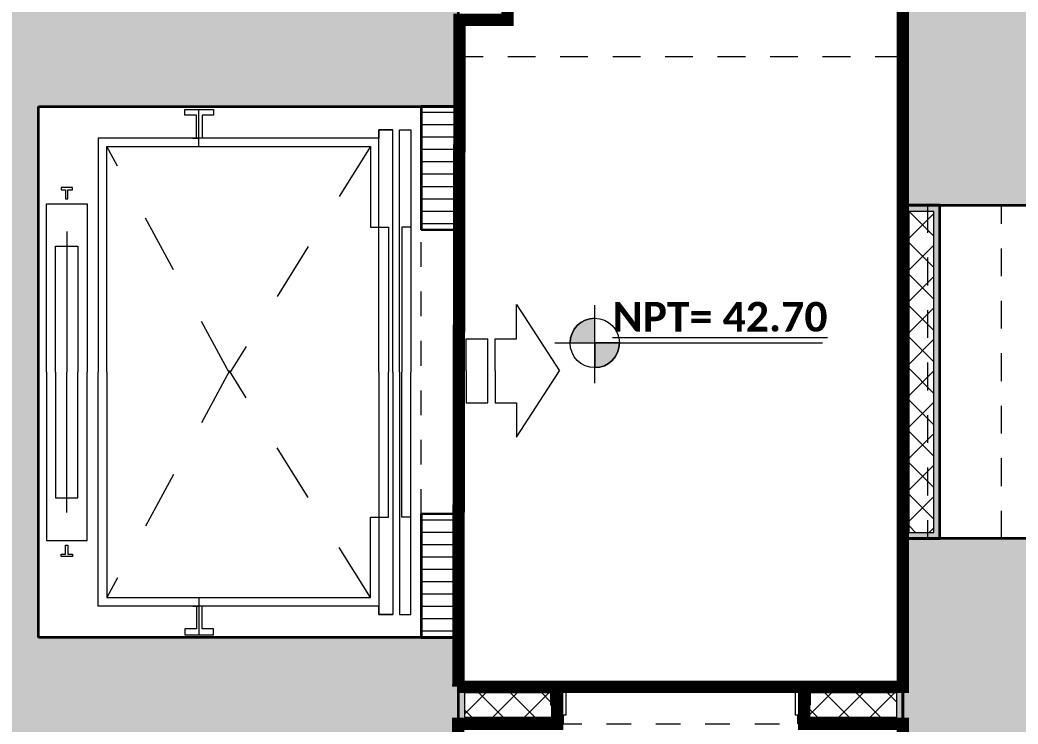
# Model space of a CAD drawing. Header units: metres. Extents: x -144 to 1000, y -717 to 29.
# Drawn here: x 833.083 to 837.124, y -560.27 to -557.419 of the extents above; entities that cross this region are included whole.
import ezdxf

# ---------------------------------------------------------------- set-up
doc = ezdxf.new("R2010")
doc.units = ezdxf.units.M
for name, pattern in [('Basculante', [0.11625, 0.075, -0.04125]), ('basculante modificado', [0.18, 0.1125, -0.0675]), ('IMPORT-LIFT01$0$HIDDEN-Z', [225, 150, -75]), ('Trazo', [0.45, 0.225, -0.225]), ('Trazo_2_', [0.47625, 0.238125, -0.238125])]:
    doc.linetypes.add(name, pattern=pattern)
doc.layers.get('0').update_dxf_attribs({"color": 1})
doc.layers.add('00-MEDICION', color=30, linetype='Continuous')
for name, color, linetype, lineweight in [('A-DETL', 1, 'Continuous', 9), ('A-DETL-GENF', 1, 'Continuous', 9), ('A-DETL-GENF-HDLN', 1, 'Trazo_2_', 9), ('A-DETL-MEDM', 1, 'Continuous', 30), ('A-DOOR', 1, 'Continuous', 9), ('A-DOOR-FRAM', 1, 'Continuous', 9), ('A-DOOR-HDLN', 1, 'Trazo', 20), ('A-WALL', 4, 'Continuous', 9), ('G-ANNO-DIMS', 1, 'Continuous', 9), ('S-COLS', 7, 'Continuous', 9)]:
    doc.layers.add(name, color=color, linetype=linetype, lineweight=lineweight)
doc.layers.add('A-WALL-PATT', color=7, linetype='Continuous', lineweight=35, true_color=0x9c9c9c)
doc.styles.add('Calibri_B_2', font='calibrib.ttf', dxfattribs={"height": 0.135})

# ---------------------------------------------------------------- blocks, each defined once
blk = doc.blocks.new('H')
at = {"layer": 'A-WALL-PATT', "lineweight": 5, "true_color": 0x747474}
blk.add_hatch(color=8, dxfattribs=at).paths.add_polyline_path([(840.8117, -500.6754), (840.8367, -500.6754), (840.8367, -499.3255), (840.8117, -499.3255), (840.8117, -500.1065)])
at = {"layer": 'A-WALL-PATT', "true_color": 0x747474}
blk.add_hatch(color=8, dxfattribs=at).paths.add_polyline_path([(840.8367, -500.6754), (840.9617, -500.6754), (840.9617, -499.3255), (840.8367, -499.3255), (840.8367, -499.3505), (840.9367, -499.3505), (840.9367, -500.6504), (840.8367, -500.6504)])
at = {"layer": 'A-WALL-PATT', "lineweight": 5, "true_color": 0x747474}
h = blk.add_hatch(color=8, dxfattribs=at)
h.paths.add_polyline_path([(839.0363, -501.4004), (839.0363, -501.3004), (839.3867, -501.3004), (839.3867, -501.3504), (839.4117, -501.3504), (839.4117, -501.2754), (839.0117, -501.2758), (839.0117, -501.4004)])
h.paths.add_polyline_path([(840.8117, -501.4004), (840.8117, -501.2754), (840.4117, -501.2754), (840.4117, -501.3504), (840.4367, -501.3504), (840.4367, -501.3004), (840.7867, -501.3004), (840.7867, -501.4004)])
at = {"layer": 'A-WALL-PATT', "true_color": 0x747474}
h = blk.add_hatch(color=8, dxfattribs=at)
h.paths.add_polyline_path([(840.7867, -501.4254), (840.8117, -501.4254), (840.8117, -501.4004), (840.4117, -501.4004), (840.4117, -501.4254), (840.5686, -501.4254)])
h.paths.add_polyline_path([(839.4117, -501.4254), (839.4117, -501.4004), (839.0117, -501.4004), (839.0117, -501.4254), (839.3867, -501.4254)])
at = {"layer": 'G-ANNO-DIMS'}
h = blk.add_hatch(color=256, dxfattribs=at)
edge = h.paths.add_edge_path()
edge.add_arc((839.5641, -499.8835), 0.1, 90, 180, ccw=False)
edge.add_line((839.5641, -499.7835), (839.5641, -499.8835))
edge.add_line((839.5641, -499.8835), (839.4641, -499.8835))
h = blk.add_hatch(color=256, dxfattribs=at)
edge = h.paths.add_edge_path()
edge.add_line((839.5641, -499.9835), (839.5641, -499.8835))
edge.add_line((839.5641, -499.8835), (839.6641, -499.8835))
edge.add_arc((839.5641, -499.8835), 0.1, 270, 360, ccw=False)
at = {"layer": 'S-COLS', "true_color": 0x5c5c5c}
h = blk.add_hatch(color=251, dxfattribs=at)
h.paths.add_polyline_path([(850.9115, -509.2755), (851.4115, -509.2755), (851.4115, -508.3755), (850.9115, -508.3755), (850.9115, -508.8647)])
h.paths.add_polyline_path([(833.1867, -509.2755), (833.6117, -509.2755), (833.6117, -508.3755), (833.1117, -508.3755), (833.1117, -509.2755), (833.1239, -509.2755)])
h.paths.add_polyline_path([(841.3117, -509.2754), (841.3117, -508.3754), (840.8117, -508.3754), (840.8117, -509.2754)])
h.paths.add_polyline_path([(847.6117, -501.5754), (847.6118, -501.5754), (847.6115, -498.4254), (847.1118, -498.4255), (847.1118, -501.5754), (847.4617, -501.5754)])
h.paths.add_polyline_path([(833.4615, -501.5754), (833.6116, -501.5754), (833.6116, -500.8755), (833.1116, -500.8755), (833.1116, -501.5754), (833.4596, -501.5754)])
h.paths.add_polyline_path([(839.0113, -501.5754), (839.0117, -501.5752), (839.0113, -501.0755), (837.3115, -501.0755), (837.3115, -498.9255), (839.0118, -498.9255), (839.0113, -498.4255), (837.0115, -498.4256), (837.0116, -501.5754), (838.8616, -501.5754)])
h.paths.add_polyline_path([(840.8117, -501.5754), (841.3117, -501.5754), (841.3117, -500.6754), (840.8117, -500.6754), (840.8117, -501.4679)])
h.paths.add_polyline_path([(851.0118, -501.5754), (851.4118, -501.5754), (851.4118, -500.8755), (851.0118, -500.8755), (851.0118, -501.4679)])
h.paths.add_polyline_path([(841.1617, -499.3255), (841.3118, -499.3255), (841.3118, -498.4255), (840.8118, -498.4255), (840.8118, -499.3255), (841.0117, -499.3255)])
h.paths.add_polyline_path([(833.1115, -499.1255), (833.6115, -499.1255), (833.6115, -498.4244), (833.1115, -498.4255), (833.1115, -498.636)])
h.paths.add_polyline_path([(851.2874, -499.1255), (851.4118, -499.1255), (851.4118, -498.4244), (851.0118, -498.4255), (851.0118, -499.1255), (851.2617, -499.1255)])
h.paths.add_polyline_path([(841.0117, -490.4255), (841.3117, -490.4255), (841.3117, -489.5255), (840.8117, -489.5255), (840.8117, -490.4255)])
h.paths.add_polyline_path([(851.4117, -490.4255), (851.4117, -489.5255), (850.9117, -489.5255), (850.9117, -490.4255), (851.3467, -490.4255)])
h.paths.add_polyline_path([(833.3117, -489.8255), (834.2117, -489.8255), (834.2117, -489.3255), (833.3117, -489.3255), (833.3117, -489.7155)])
at = {"layer": 'A-DETL', "color": 7, "linetype": 'basculante modificado'}
for p, q in [((840.8117, -498.7244), (839.0113, -498.7244)), ((840.9117, -499.3255), (840.9117, -500.6754)), ((841.2117, -500.6754), (841.2117, -499.3255)), ((839.0113, -501.2754), (840.8117, -501.2754))]:
    blk.add_line(p, q, dxfattribs=at)
at = {"layer": 'A-DETL-GENF'}
for p, q in [((837.9046, -498.9611), (837.9046, -498.9379)), ((837.9046, -498.9379), (838.0206, -498.9379)), ((837.951, -498.9611), (837.9046, -498.9611)), ((837.951, -499.0538), (837.951, -498.9611)), ((838.0206, -498.9611), (837.9742, -498.9611)), ((837.9742, -498.9611), (837.9742, -499.0538)), ((838.0206, -498.9379), (838.0206, -498.9611)), ((838.6901, -499.4143), (838.6901, -499.0201)), ((838.6901, -499.0201), (838.7466, -499.0201)), ((838.7466, -499.0201), (838.6901, -499.0201)), ((838.6901, -499.0201), (838.6901, -499.0538)), ((838.7466, -500.0013), (838.7466, -499.0201)), ((838.7739, -500.0013), (838.7739, -499.0201)), ((838.7739, -499.0201), (838.8195, -499.0201)), ((838.8195, -499.0201), (838.8195, -500.0013)), ((838.6901, -499.0538), (837.5536, -499.0538)), ((837.5536, -499.0538), (837.5536, -500.0013)), ((837.9371, -499.0538), (837.9603, -499.0538)), ((837.5882, -500.0013), (837.5882, -499.0884)), ((837.5882, -499.0884), (838.6555, -499.0884)), ((838.6555, -499.0884), (838.6555, -499.3915)), ((837.449, -499.2546), (837.4034, -499.2546)), ((837.4034, -499.2546), (837.4034, -499.2637)), ((837.4034, -499.2637), (837.4216, -499.2637)), ((837.4216, -499.2637), (837.4216, -499.3001)), ((837.4307, -499.2637), (837.449, -499.2637)), ((837.4307, -499.3001), (837.4307, -499.2637)), ((837.449, -499.2637), (837.449, -499.2546)), ((837.3441, -500.0013), (837.3441, -499.3199)), ((837.3441, -499.3199), (837.5081, -499.3199)), ((837.4216, -499.3001), (837.4307, -499.3001)), ((837.5081, -499.3199), (837.5081, -500.0013)), ((838.6555, -499.3915), (838.6555, -499.4143)), ((838.6555, -499.4143), (838.7284, -499.4143)), ((838.6901, -500.0013), (838.6901, -499.4143)), ((838.6901, -499.4143), (838.7284, -499.4143)), ((838.7284, -499.4143), (838.7284, -500.0013)), ((838.8195, -499.4143), (838.783, -499.4143)), ((838.783, -499.4143), (838.783, -500.0013)), ((837.3805, -500.0013), (837.3805, -499.4916)), ((837.3805, -499.4916), (837.4716, -499.4916)), ((837.4716, -499.4916), (837.4716, -500.0013)), ((839.2476, -499.8661), (839.2476, -499.7272)), ((839.2476, -499.7272), (839.4212, -499.9963)), ((839.0437, -499.9963), (839.0437, -499.8661)), ((839.0437, -499.8661), (839.1305, -499.8661)), ((839.1305, -500.1265), (839.1305, -499.8661)), ((839.1607, -499.9963), (839.1607, -499.8661)), ((839.1607, -499.8661), (839.2476, -499.8661)), ((837.3441, -500.0013), (837.3441, -500.6828)), ((837.3805, -500.0013), (837.3805, -500.5111)), ((837.4716, -500.5111), (837.4716, -500.0013)), ((837.5081, -500.6828), (837.5081, -500.0013)), ((837.5536, -500.9488), (837.5536, -500.0013)), ((837.5882, -500.0013), (837.5882, -500.9142)), ((838.6901, -500.0013), (838.6901, -500.5884)), ((838.7284, -500.5884), (838.7284, -500.0013)), ((838.7466, -500.0013), (838.7466, -500.9825)), ((838.7739, -500.0013), (838.7739, -500.9825)), ((838.783, -500.5884), (838.783, -500.0013)), ((838.8195, -500.9825), (838.8195, -500.0013)), ((839.0437, -499.9963), (839.0437, -500.1265)), ((839.1607, -499.9963), (839.1607, -500.1265)), ((839.2476, -500.2654), (839.4212, -499.9963)), ((839.0437, -500.1265), (839.1305, -500.1265)), ((839.1607, -500.1265), (839.2476, -500.1265)), ((839.2476, -500.1265), (839.2476, -500.2654)), ((837.3805, -500.5111), (837.4716, -500.5111)), ((838.6555, -500.6111), (838.6555, -500.5884)), ((838.6555, -500.5884), (838.7284, -500.5884)), ((838.6555, -500.9142), (838.6555, -500.6111)), ((838.6901, -500.5884), (838.6901, -500.9825)), ((838.6901, -500.5884), (838.7284, -500.5884)), ((838.8195, -500.5884), (838.783, -500.5884)), ((837.3441, -500.6828), (837.5081, -500.6828)), ((837.4034, -500.7481), (837.4034, -500.739)), ((837.4034, -500.739), (837.4216, -500.739)), ((837.4216, -500.739), (837.4216, -500.7025)), ((837.4216, -500.7025), (837.4307, -500.7025)), ((837.4307, -500.7025), (837.4307, -500.739)), ((837.4307, -500.739), (837.449, -500.739)), ((837.449, -500.739), (837.449, -500.7481)), ((837.449, -500.7481), (837.4034, -500.7481)), ((837.5882, -500.9142), (838.6555, -500.9142)), ((838.6901, -500.9488), (837.5536, -500.9488)), ((837.9371, -500.9488), (837.9603, -500.9488)), ((837.951, -500.9488), (837.951, -501.0416)), ((837.9742, -501.0416), (837.9742, -500.9488)), ((838.6901, -500.9825), (838.6901, -500.9488)), ((838.6901, -500.9825), (838.7466, -500.9825)), ((838.7466, -500.9825), (838.6901, -500.9825)), ((838.7739, -500.9825), (838.8195, -500.9825)), ((837.951, -501.0416), (837.9046, -501.0416)), ((837.9046, -501.0416), (837.9046, -501.0648)), ((838.0206, -501.0416), (837.9742, -501.0416)), ((838.0206, -501.0648), (838.0206, -501.0416)), ((837.9046, -501.0648), (838.0206, -501.0648))]:
    blk.add_line(p, q, dxfattribs=at)
at = {"layer": 'A-DETL-GENF', "linetype": 'IMPORT-LIFT01$0$HIDDEN-Z'}
for p, q in [((837.9612, -499.0884), (837.9612, -498.9379)), ((837.4261, -499.4327), (837.4261, -500.0013)), ((837.4261, -500.5699), (837.4261, -500.0013)), ((837.9612, -500.9142), (837.9612, -501.0648))]:
    blk.add_line(p, q, dxfattribs=at)
at = {"layer": 'A-DETL-GENF', "linetype": 'Basculante'}
for p, q in [((838.8613, -500.5755), (838.8613, -499.4255)), ((839.0113, -499.4255), (839.0113, -500.5755)), ((840.4117, -501.2754), (839.4117, -501.2754)), ((839.4117, -501.2754), (839.4117, -501.4254)), ((840.4117, -501.4254), (840.4117, -501.2754)), ((839.4117, -501.4254), (840.4117, -501.4254))]:
    blk.add_line(p, q, dxfattribs=at)
at = {"layer": 'A-DETL-GENF-HDLN'}
for p, q in [((838.0854, -500.0056), (837.5882, -499.0884)), ((838.6555, -499.0884), (838.0854, -500.0056)), ((838.0854, -499.997), (837.5882, -500.9142)), ((838.6555, -500.9142), (838.0854, -499.997))]:
    blk.add_line(p, q, dxfattribs=at)
at = {"layer": 'A-DETL-MEDM'}
for p, q in [((838.8613, -499.4255), (839.0113, -499.4255)), ((839.0113, -500.5755), (838.8613, -500.5755))]:
    blk.add_line(p, q, dxfattribs=at)
at = {"layer": 'A-DOOR'}
blk.add_line((840.4117, -501.4254), (840.4117, -501.2754), dxfattribs=at)
at = {"layer": 'A-DOOR-FRAM'}
for p, q in [((839.4117, -501.2754), (839.4467, -501.2754)), ((839.4467, -501.2754), (839.4467, -501.3904)), ((840.3767, -501.3904), (840.3767, -501.2754)), ((840.3767, -501.2754), (840.4117, -501.2754)), ((839.4367, -501.4254), (839.4117, -501.4254)), ((839.4367, -501.3904), (839.4367, -501.4254)), ((839.4467, -501.3904), (839.4367, -501.3904)), ((840.3867, -501.3904), (840.3767, -501.3904)), ((840.3867, -501.4254), (840.3867, -501.3904)), ((840.4117, -501.4254), (840.3867, -501.4254))]:
    blk.add_line(p, q, dxfattribs=at)
at = {"layer": 'A-DOOR-HDLN'}
blk.add_line((839.4117, -501.2754), (839.4117, -501.4254), dxfattribs=at)
at = {"layer": 'A-WALL', "lineweight": 35}
for p, q in [((838.8613, -498.9255), (838.8613, -499.4255)), ((839.0113, -498.9255), (838.8613, -498.9255)), ((839.0113, -499.4255), (839.0113, -498.9255)), ((840.8117, -499.3255), (840.8117, -500.6754)), ((840.9617, -499.3255), (840.8117, -499.3255)), ((840.9617, -500.6754), (840.9617, -499.3255)), ((838.8613, -500.5755), (838.8613, -501.0755)), ((839.0113, -501.0755), (839.0113, -500.5755)), ((840.8117, -500.6754), (840.9617, -500.6754)), ((838.8613, -501.0755), (839.0113, -501.0755)), ((839.4117, -501.2754), (839.0113, -501.2754)), ((839.0113, -501.2754), (839.0113, -501.4254)), ((839.4117, -501.4254), (839.4117, -501.2754)), ((840.8117, -501.2754), (840.4117, -501.2754)), ((840.4117, -501.2754), (840.4117, -501.4254)), ((840.8117, -501.4254), (840.8117, -501.2754)), ((839.0113, -501.4254), (839.4117, -501.4254)), ((840.4117, -501.4254), (840.8117, -501.4254))]:
    blk.add_line(p, q, dxfattribs=at)
at = {"layer": 'A-WALL'}
for p, q in [((840.8367, -500.6504), (840.8367, -499.3505)), ((840.9367, -499.3505), (840.8367, -499.3505)), ((840.9367, -500.6504), (840.9367, -499.3505)), ((840.8367, -500.6504), (840.9367, -500.6504)), ((839.0363, -501.3004), (839.0363, -501.4004)), ((839.3867, -501.3004), (839.0363, -501.3004)), ((839.3867, -501.3504), (839.3867, -501.3004)), ((840.4367, -501.3004), (840.4367, -501.3504)), ((840.7867, -501.3004), (840.4367, -501.3004)), ((840.7867, -501.4004), (840.7867, -501.3004)), ((839.3867, -501.3504), (839.4117, -501.3504)), ((840.4117, -501.3504), (840.4367, -501.3504)), ((839.4117, -501.4004), (839.0363, -501.4004)), ((840.7867, -501.4004), (840.4117, -501.4004))]:
    blk.add_line(p, q, dxfattribs=at)
at = {"layer": 'A-WALL-PATT', "color": 8, "lineweight": 5, "true_color": 0x727272}
for p, q in [((839.0113, -498.9506), (838.8613, -498.9506)), ((839.0113, -499.0006), (838.8613, -499.0006)), ((839.0113, -499.0506), (838.8613, -499.0506)), ((839.0113, -499.1006), (838.8613, -499.1006)), ((839.0113, -499.1506), (838.8613, -499.1506)), ((839.0113, -499.2006), (838.8613, -499.2006)), ((839.0113, -499.2506), (838.8613, -499.2506)), ((839.0113, -499.3006), (838.8613, -499.3006)), ((839.0113, -499.3506), (838.8613, -499.3506)), ((839.0113, -499.4006), (838.8613, -499.4006)), ((839.0113, -500.6006), (838.8613, -500.6006)), ((839.0113, -500.6506), (838.8613, -500.6506)), ((839.0113, -500.7006), (838.8613, -500.7006)), ((839.0113, -500.7506), (838.8613, -500.7506)), ((839.0113, -500.8006), (838.8613, -500.8006)), ((839.0113, -500.8506), (838.8613, -500.8506)), ((839.0113, -500.9006), (838.8613, -500.9006)), ((839.0113, -500.9506), (838.8613, -500.9506)), ((839.0113, -501.0006), (838.8613, -501.0006)), ((839.0113, -501.0506), (838.8613, -501.0506))]:
    blk.add_line(p, q, dxfattribs=at)
at = {"layer": 'A-WALL-PATT', "color": 1, "lineweight": 5, "true_color": 0xff0000}
for p, q in [((840.9367, -499.4511), (840.8367, -499.3511)), ((840.8367, -499.4595), (840.9367, -499.3595)), ((840.9367, -499.5783), (840.8367, -499.4783)), ((840.8367, -499.5868), (840.9367, -499.4868)), ((840.9367, -499.7056), (840.8367, -499.6056)), ((840.8367, -499.7141), (840.9367, -499.6141)), ((840.9367, -499.8329), (840.8367, -499.7329)), ((840.8367, -499.8414), (840.9367, -499.7414)), ((840.9367, -499.9602), (840.8367, -499.8602)), ((840.8367, -499.9687), (840.9367, -499.8687)), ((840.9367, -500.0875), (840.8367, -499.9875)), ((840.8367, -500.0959), (840.9367, -499.9959)), ((840.9367, -500.2147), (840.8367, -500.1147)), ((840.8367, -500.2232), (840.9367, -500.1232)), ((840.9367, -500.342), (840.8367, -500.242)), ((840.8367, -500.3505), (840.9367, -500.2505)), ((840.9367, -500.4693), (840.8367, -500.3693)), ((840.8367, -500.4778), (840.9367, -500.3778)), ((840.9367, -500.5966), (840.8367, -500.4966)), ((840.8367, -500.6051), (840.9367, -500.5051)), ((840.8633, -500.6504), (840.8367, -500.6239)), ((840.9186, -500.6504), (840.9367, -500.6323)), ((839.0363, -501.3872), (839.1231, -501.3004)), ((839.195, -501.4004), (839.095, -501.3004)), ((839.1504, -501.4004), (839.2504, -501.3004)), ((839.3223, -501.4004), (839.2223, -501.3004)), ((839.2777, -501.4004), (839.3777, -501.3004)), ((839.3867, -501.3376), (839.3495, -501.3004)), ((840.4232, -501.4004), (840.5232, -501.3004)), ((840.5951, -501.4004), (840.4951, -501.3004)), ((840.5505, -501.4004), (840.6505, -501.3004)), ((840.7223, -501.4004), (840.6223, -501.3004)), ((840.6777, -501.4004), (840.7777, -501.3004)), ((840.7867, -501.3375), (840.7496, -501.3004)), ((839.0677, -501.4004), (839.0363, -501.3691)), ((839.4117, -501.3626), (839.3995, -501.3504)), ((840.4678, -501.4004), (840.4178, -501.3504)), ((839.405, -501.4004), (839.4117, -501.3937))]:
    blk.add_line(p, q, dxfattribs=at)
at = {"layer": 'G-ANNO-DIMS'}
for p, q in [((839.5641, -500.0464), (839.5641, -499.7303)), ((839.5641, -499.8835), (839.5641, -499.7835)), ((839.4021, -499.8835), (840.4859, -499.8835)), ((839.4641, -499.8835), (839.5641, -499.8835)), ((839.6641, -499.8835), (839.5641, -499.8835)), ((839.5641, -499.8835), (839.5641, -499.9835))]:
    blk.add_line(p, q, dxfattribs=at)
blk.add_circle((839.5641, -499.8835), 0.1, dxfattribs=at)
for start, end in [(90, 180), (270, 0)]:
    blk.add_arc((839.5641, -499.8835), 0.1, start, end, dxfattribs=at)
at = {"layer": 'S-COLS', "lineweight": 35}
for p, q in [((839.0118, -498.9255), (839.0118, -498.4255)), ((840.8118, -498.4255), (840.8118, -499.3255)), ((837.3115, -501.0755), (837.3115, -498.9255)), ((837.3115, -498.9255), (839.0118, -498.9255)), ((840.8118, -499.3255), (841.3118, -499.3255)), ((841.3117, -500.6754), (840.8117, -500.6754)), ((840.8117, -500.6754), (840.8117, -501.5754)), ((839.0117, -501.0755), (837.3115, -501.0755)), ((839.0117, -501.5754), (839.0117, -501.0755))]:
    blk.add_line(p, q, dxfattribs=at)
at = {"layer": 'G-ANNO-DIMS', "style": 'Calibri_B_2'}
blk.add_text('%%UNPT= 42.70', height=0.12, dxfattribs=at).set_placement((839.636, -499.8371))

msp = doc.modelspace()

# ---------------------------------------------------------------- linework, layer by layer
at = {"layer": '00-MEDICION', "color": 5, "const_width": 0.05}
for points in [[(835.0575, -555.8681), (835.0575, -557.418), (834.8628, -557.418), (834.8578, -560.119)], [(834.8578, -560.119), (836.6578, -560.119), (836.6579, -557.269)]]:
    msp.add_lwpolyline(points, dxfattribs=at)
at = {"layer": '00-MEDICION', "const_width": 0.05}
msp.add_lwpolyline([(834.7077, -567.369), (834.7077, -564.069), (835.1077, -564.069), (835.1077, -561.869), (834.7077, -561.869), (834.7077, -561.719), (836.7577, -561.719), (836.7578, -560.419), (836.6578, -560.419), (836.6578, -560.269), (836.2578, -560.269), (836.2578, -560.119), (835.2578, -560.119), (835.2578, -560.269), (834.8575, -560.269), (834.8575, -560.419), (833.0078, -560.419), (833.0078, -560.969), (829.1578, -560.969), (829.1578, -560.419), (827.1577, -560.4191)], dxfattribs=at)

# ---------------------------------------------------------------- block references
at = {"color": 3}
msp.add_blockref('H', (-4.1539, -58.8435), dxfattribs=at)

doc.saveas('drawing.dxf')
